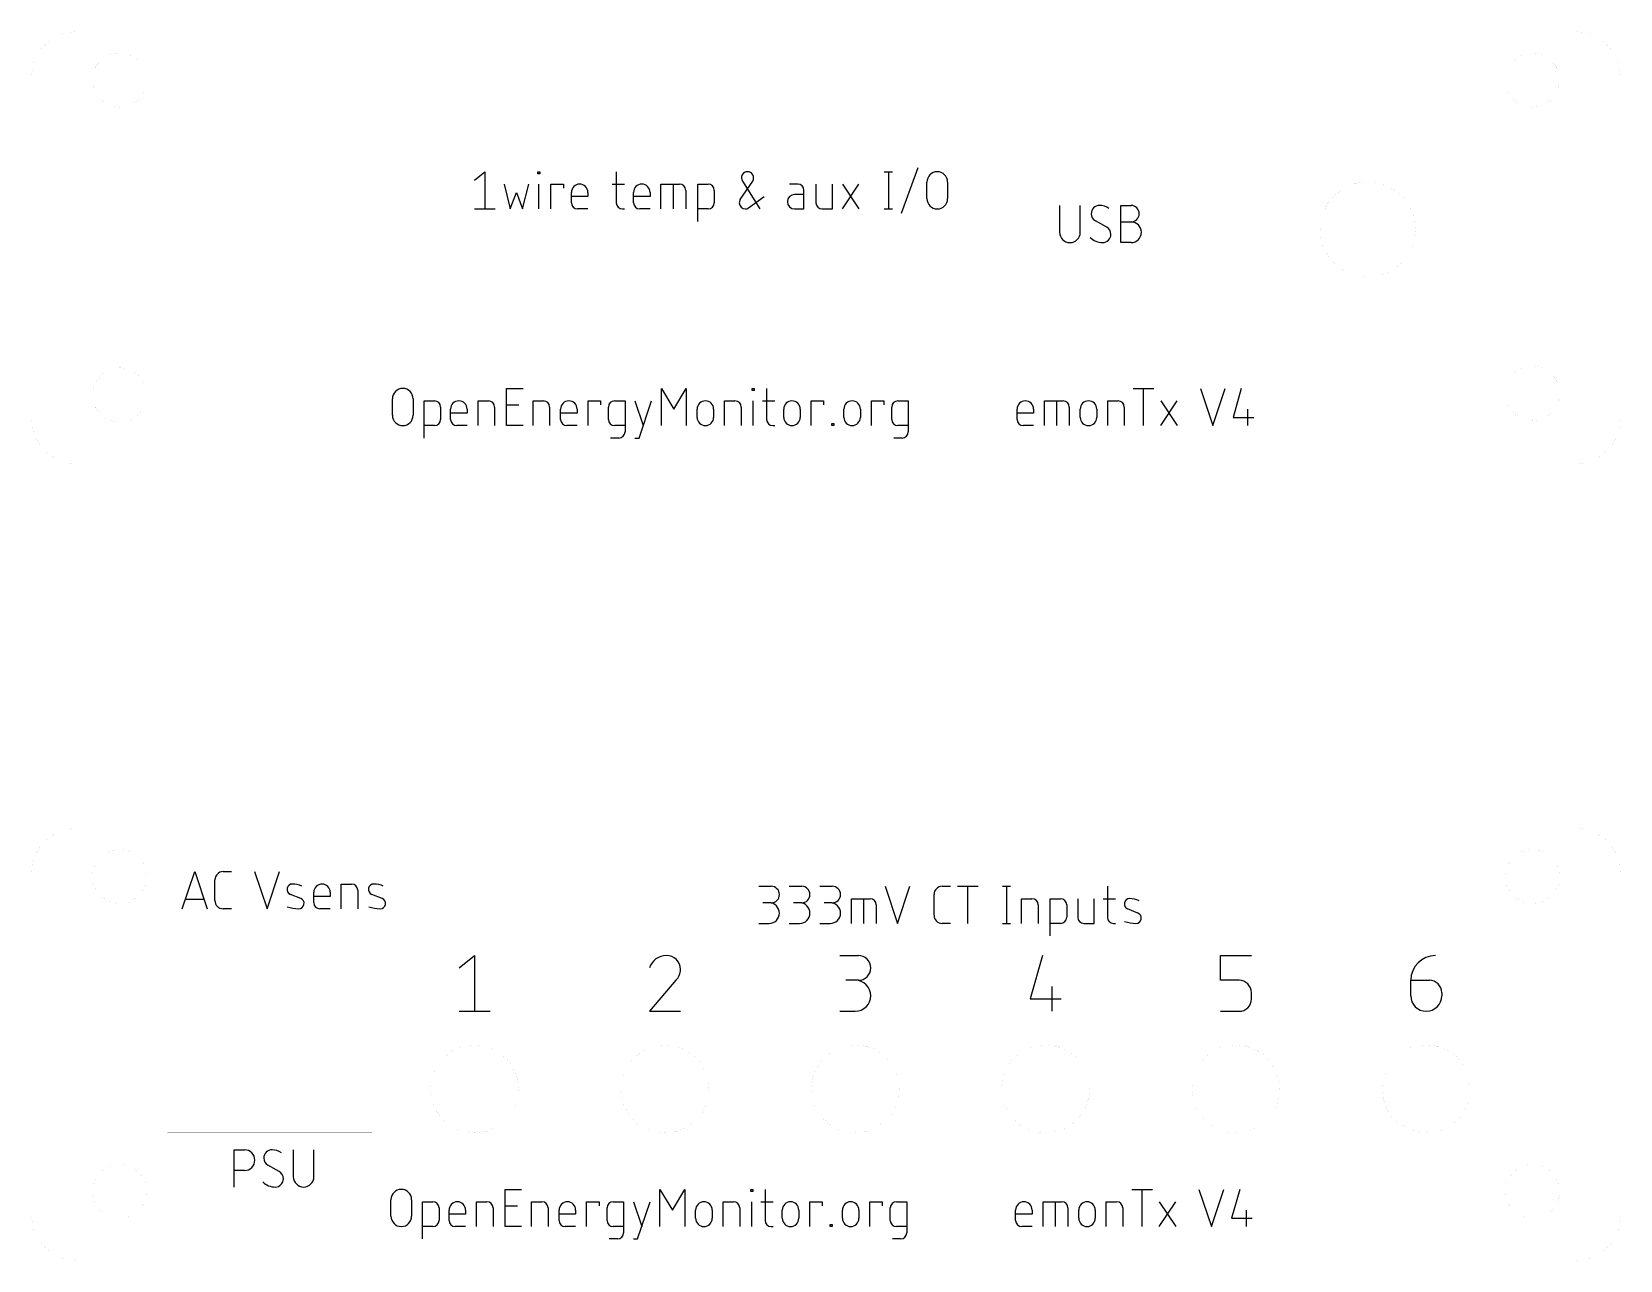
# Model space of a CAD drawing. Extents: x 0 to 109, y 0 to 84.
import ezdxf

# ---------------------------------------------------------------- set-up
doc = ezdxf.new("R2010")
doc.units = 0
doc.layers.add('20', color=31, linetype='CONTINUOUS')

msp = doc.modelspace()

# ---------------------------------------------------------------- linework, layer by layer
at = {"layer": '20'}
for p, q in [((30.2441, 73.7756), (30.9497, 74.34)), ((30.9497, 74.34), (30.9497, 71.8)), ((34.5677, 74.1989), (34.5677, 74.34)), ((34.5677, 74.34), (34.7088, 74.34)), ((34.7088, 74.1989), (34.5677, 74.1989)), ((34.7088, 74.34), (34.7088, 74.1989)), ((39.9274, 74.34), (39.9274, 72.2233)), ((58.2275, 74.34), (58.7919, 74.34)), ((58.5097, 74.34), (58.5097, 71.8)), ((59.4068, 71.5178), (60.5357, 74.6222)), ((32.2605, 73.4933), (32.6838, 71.8)), ((32.6838, 71.8), (33.1072, 72.9289)), ((33.1072, 72.9289), (33.5305, 71.8)), ((33.5305, 71.8), (33.9538, 73.4933)), ((34.6383, 71.8), (34.6383, 73.4933)), ((35.4645, 71.8), (35.4645, 73.4933)), ((35.4645, 73.4933), (36.3111, 73.4933)), ((36.3111, 73.4933), (36.3111, 73.2111)), ((36.8577, 72.2233), (36.8577, 72.9289)), ((37.9866, 72.9289), (37.9866, 72.6467)), ((39.6452, 73.4933), (40.4918, 73.4933)), ((41.103, 72.2233), (41.103, 72.9289)), ((42.2319, 72.9289), (42.2319, 72.6467)), ((42.9783, 71.8), (42.9783, 73.4933)), ((42.9783, 73.4933), (44.2483, 73.4933)), ((43.825, 71.8), (43.825, 73.4933)), ((44.6716, 73.07), (44.6716, 71.8)), ((45.4865, 70.9533), (45.4865, 73.4933)), ((45.4865, 73.4933), (46.1921, 73.4933)), ((46.6154, 73.07), (46.6154, 72.2233)), ((48.3979, 72.435), (49.2446, 73.705)), ((48.539, 73.705), (49.7385, 71.8)), ((52.3186, 73.4933), (51.7542, 73.4933)), ((52.742, 72.7878), (52.107, 72.7878)), ((52.742, 71.8), (52.742, 73.07)), ((53.5607, 73.4933), (53.5607, 72.2233)), ((54.6896, 71.8), (54.6896, 73.4933)), ((55.3702, 71.8), (56.4991, 73.4933)), ((55.3702, 73.4933), (56.4991, 71.8)), ((61.1447, 72.5056), (61.1447, 73.6344)), ((62.5559, 73.6344), (62.5559, 72.5056)), ((30.2441, 71.8), (31.6553, 71.8)), ((37.9866, 72.6467), (36.8577, 72.6467)), ((37.9866, 71.8), (37.281, 71.8)), ((40.3507, 71.8), (40.4918, 71.8)), ((42.2319, 72.6467), (41.103, 72.6467)), ((42.2319, 71.8), (41.5264, 71.8)), ((46.1921, 71.8), (45.4865, 71.8)), ((48.9624, 71.8706), (50.0207, 72.6467)), ((52.107, 71.8), (52.742, 71.8)), ((53.984, 71.8), (54.6896, 71.8)), ((58.2275, 71.8), (58.7919, 71.8)), ((70.2081, 72.04), (70.2081, 70.2056)), ((71.6192, 70.2056), (71.6192, 72.04)), ((74.3808, 69.5), (74.3808, 72.04)), ((74.3808, 72.04), (75.0864, 72.04)), ((73.4248, 70.5583), (72.6487, 70.9817)), ((74.3808, 70.9111), (75.0864, 70.9111)), ((75.0864, 69.5), (74.3808, 69.5)), ((24.6361, 57.7056), (24.6361, 58.8344)), ((26.0472, 58.8344), (26.0472, 57.7056)), ((26.7945, 56.1533), (26.7945, 58.6933)), ((26.7945, 58.6933), (27.5, 58.6933)), ((30.4841, 57), (30.4841, 58.6933)), ((30.4841, 58.6933), (31.1896, 58.6933)), ((32.4304, 57), (32.4304, 59.54)), ((32.4304, 59.54), (33.5592, 59.54)), ((34.2423, 57), (34.2423, 58.6933)), ((34.2423, 58.6933), (34.9478, 58.6933)), ((37.9991, 57), (37.9991, 58.6933)), ((37.9991, 58.6933), (38.8458, 58.6933)), ((38.8458, 58.6933), (38.8458, 58.4111)), ((39.8167, 58.6933), (40.5223, 58.6933)), ((40.5223, 58.6933), (40.5223, 56.5767)), ((41.2019, 58.6933), (41.7663, 57)), ((41.4841, 56.1533), (42.3308, 58.6933)), ((43.0075, 57), (43.0075, 59.54)), ((43.0075, 59.54), (43.8542, 58.1289)), ((43.8542, 58.1289), (44.7009, 59.54)), ((44.7009, 59.54), (44.7009, 57)), ((47.3263, 57), (47.3263, 58.6933)), ((47.3263, 58.6933), (48.0319, 58.6933)), ((49.2121, 59.3989), (49.2121, 59.54)), ((49.2121, 59.54), (49.3532, 59.54)), ((49.3532, 59.3989), (49.2121, 59.3989)), ((49.2827, 57), (49.2827, 58.6933)), ((49.3532, 59.54), (49.3532, 59.3989)), ((49.905, 58.6933), (50.7517, 58.6933)), ((50.1872, 59.54), (50.1872, 57.4233)), ((53.2407, 57), (53.2407, 58.6933)), ((53.2407, 58.6933), (54.0873, 58.6933)), ((54.0873, 58.6933), (54.0873, 58.4111)), ((57.3468, 57), (57.3468, 58.6933)), ((57.3468, 58.6933), (58.1935, 58.6933)), ((58.1935, 58.6933), (58.1935, 58.4111)), ((59.1644, 58.6933), (59.87, 58.6933)), ((59.87, 58.6933), (59.87, 56.5767)), ((69.1756, 57), (69.1756, 58.6933)), ((69.1756, 58.6933), (70.4456, 58.6933)), ((70.0223, 57), (70.0223, 58.6933)), ((73.4944, 57), (73.4944, 58.6933)), ((73.4944, 58.6933), (74.1999, 58.6933)), ((75.2324, 59.54), (76.6435, 59.54)), ((75.9379, 57), (75.9379, 59.54)), ((77.1134, 57), (78.2423, 58.6933)), ((77.1134, 58.6933), (78.2423, 57)), ((79.8238, 59.54), (80.6705, 57)), ((80.6705, 57), (81.5171, 59.54)), ((82.6172, 59.54), (82.0528, 57.5644)), ((27.9234, 58.27), (27.9234, 57.4233)), ((28.605, 57.4233), (28.605, 58.1289)), ((29.7339, 57.8467), (28.605, 57.8467)), ((29.7339, 58.1289), (29.7339, 57.8467)), ((31.613, 58.27), (31.613, 57)), ((32.4304, 58.4111), (33.277, 58.4111)), ((35.3712, 58.27), (35.3712, 57)), ((36.1214, 57.4233), (36.1214, 58.1289)), ((37.2503, 57.8467), (36.1214, 57.8467)), ((37.2503, 58.1289), (37.2503, 57.8467)), ((39.3934, 57.4233), (39.3934, 58.27)), ((45.4472, 57.5644), (45.4472, 58.1289)), ((46.5761, 58.1289), (46.5761, 57.5644)), ((48.4552, 58.27), (48.4552, 57)), ((51.3629, 57.5644), (51.3629, 58.1289)), ((52.4918, 58.1289), (52.4918, 57.5644)), ((55.469, 57.5644), (55.469, 58.1289)), ((56.5979, 58.1289), (56.5979, 57.5644)), ((58.7411, 57.4233), (58.7411, 58.27)), ((67.3004, 57.4233), (67.3004, 58.1289)), ((68.4292, 57.8467), (67.3004, 57.8467)), ((68.4292, 58.1289), (68.4292, 57.8467)), ((70.8689, 58.27), (70.8689, 57)), ((71.6153, 57.5644), (71.6153, 58.1289)), ((72.7442, 58.1289), (72.7442, 57.5644)), ((74.6233, 58.27), (74.6233, 57)), ((82.0528, 57.5644), (83.4639, 57.5644)), ((83.0406, 58.1289), (83.0406, 57)), ((27.5, 57), (26.7945, 57)), ((29.7339, 57), (29.0283, 57)), ((33.5592, 57), (32.4304, 57)), ((37.2503, 57), (36.5447, 57)), ((40.5223, 57), (39.8167, 57)), ((50.6105, 57), (50.7517, 57)), ((54.6406, 57), (54.6406, 57.1411)), ((54.6406, 57.1411), (54.7817, 57.1411)), ((54.7817, 57), (54.6406, 57)), ((54.7817, 57.1411), (54.7817, 57)), ((59.87, 57), (59.1644, 57)), ((68.4292, 57), (67.7237, 57)), ((40.099, 56.1533), (39.5345, 56.1533)), ((41.2019, 56.1533), (41.4841, 56.1533)), ((59.4466, 56.1533), (58.8822, 56.1533)), ((10.2803, 24), (11.127, 26.54)), ((11.127, 26.54), (11.9737, 24)), ((13.0742, 26.54), (13.6387, 26.54)), ((15.2216, 26.54), (16.0683, 24)), ((16.0683, 24), (16.915, 26.54)), ((12.5098, 24.5644), (12.5098, 25.9756)), ((18.3698, 24.7056), (17.6642, 24.9878)), ((19.262, 24.4233), (19.262, 25.1289)), ((20.3909, 25.1289), (20.3909, 24.8467)), ((21.1411, 24), (21.1411, 25.6933)), ((21.1411, 25.6933), (21.8467, 25.6933)), ((22.27, 25.27), (22.27, 24)), ((23.9374, 24.7056), (23.2319, 24.9878)), ((49.6568, 25.54), (50.5035, 25.54)), ((51.7447, 25.54), (52.5914, 25.54)), ((53.8326, 25.54), (54.6793, 25.54)), ((58.2848, 25.54), (59.1315, 23)), ((59.1315, 23), (59.9782, 25.54)), ((61.6278, 23.5644), (61.6278, 24.9756)), ((62.1923, 25.54), (62.7567, 25.54)), ((63.2281, 25.54), (64.6392, 25.54)), ((63.9336, 23), (63.9336, 25.54)), ((66.296, 25.54), (66.8605, 25.54)), ((66.5783, 25.54), (66.5783, 23)), ((73.4681, 25.54), (73.4681, 23.4233)), ((11.762, 24.635), (10.492, 24.635)), ((13.6387, 24), (13.0742, 24)), ((20.3909, 24.8467), (19.262, 24.8467)), ((20.3909, 24), (19.6854, 24)), ((50.5035, 24.4111), (49.9391, 24.4111)), ((52.5914, 24.4111), (52.0269, 24.4111)), ((54.6793, 24.4111), (54.1148, 24.4111)), ((55.9882, 23), (55.9882, 24.6933)), ((55.9882, 24.6933), (57.2582, 24.6933)), ((56.8348, 23), (56.8348, 24.6933)), ((57.6815, 24.27), (57.6815, 23)), ((67.6145, 23), (67.6145, 24.6933)), ((67.6145, 24.6933), (68.3201, 24.6933)), ((68.7434, 24.27), (68.7434, 23)), ((69.5622, 22.1533), (69.5622, 24.6933)), ((69.5622, 24.6933), (70.2677, 24.6933)), ((70.6911, 24.27), (70.6911, 23.4233)), ((71.4423, 24.6933), (71.4423, 23.4233)), ((72.5712, 23), (72.5712, 24.6933)), ((73.1858, 24.6933), (74.0325, 24.6933)), ((75.5609, 23.7056), (74.8554, 23.9878)), ((49.6568, 23), (50.3624, 23)), ((51.7447, 23), (52.4503, 23)), ((53.8326, 23), (54.5382, 23)), ((62.7567, 23), (62.1923, 23)), ((66.296, 23), (66.8605, 23)), ((70.2677, 23), (69.5622, 23)), ((71.8656, 23), (72.5712, 23)), ((73.8914, 23), (74.0325, 23)), ((29.1917, 19.9633), (30.25, 20.81)), ((30.25, 20.81), (30.25, 17)), ((55.1917, 20.81), (56.4617, 20.81)), ((69.0383, 20.81), (68.1917, 17.8467)), ((81.1917, 19.1167), (81.1917, 20.81)), ((81.1917, 20.81), (83.3083, 20.81)), ((43.9908, 19.1167), (42.1917, 17)), ((56.4617, 19.1167), (55.615, 19.1167)), ((69.6733, 18.6933), (69.6733, 17)), ((82.4617, 19.1167), (81.1917, 19.1167)), ((94.1917, 19.1167), (95.4617, 19.1167)), ((94.1917, 18.0583), (94.1917, 19.1167)), ((68.1917, 17.8467), (70.3083, 17.8467)), ((83.3083, 17.8467), (83.3083, 18.27)), ((96.3083, 18.27), (96.3083, 18.0583)), ((29.1917, 17), (31.3083, 17)), ((42.1917, 17), (44.3083, 17)), ((55.1917, 17), (56.25, 17)), ((81.1917, 17), (82.4617, 17)), ((13.8247, 5), (13.8247, 7.54)), ((13.8247, 7.54), (14.5302, 7.54)), ((17.8642, 7.54), (17.8642, 5.7056)), ((19.2753, 5.7056), (19.2753, 7.54)), ((14.5302, 6.1289), (13.8247, 6.1289)), ((16.9052, 6.0583), (16.1291, 6.4817)), ((32.3304, 2.3), (32.3304, 4.84)), ((32.3304, 4.84), (33.4592, 4.84)), ((42.9075, 2.3), (42.9075, 4.84)), ((42.9075, 4.84), (43.7542, 3.4289)), ((43.7542, 3.4289), (44.6009, 4.84)), ((44.6009, 4.84), (44.6009, 2.3)), ((49.1121, 4.6989), (49.1121, 4.84)), ((49.1121, 4.84), (49.2532, 4.84)), ((49.2532, 4.6989), (49.1121, 4.6989)), ((49.2532, 4.84), (49.2532, 4.6989)), ((50.0872, 4.84), (50.0872, 2.7233)), ((75.1324, 4.84), (76.5435, 4.84)), ((75.8379, 2.3), (75.8379, 4.84)), ((79.7238, 4.84), (80.5705, 2.3)), ((80.5705, 2.3), (81.4171, 4.84)), ((82.5172, 4.84), (81.9528, 2.8644)), ((24.5361, 3.0056), (24.5361, 4.1344)), ((25.9472, 4.1344), (25.9472, 3.0056)), ((26.6945, 1.4533), (26.6945, 3.9933)), ((26.6945, 3.9933), (27.4, 3.9933)), ((27.8234, 3.57), (27.8234, 2.7233)), ((28.505, 2.7233), (28.505, 3.4289)), ((29.6339, 3.4289), (29.6339, 3.1467)), ((30.3841, 2.3), (30.3841, 3.9933)), ((30.3841, 3.9933), (31.0896, 3.9933)), ((31.513, 3.57), (31.513, 2.3)), ((32.3304, 3.7111), (33.177, 3.7111)), ((34.1423, 2.3), (34.1423, 3.9933)), ((34.1423, 3.9933), (34.8478, 3.9933)), ((35.2712, 3.57), (35.2712, 2.3)), ((36.0214, 2.7233), (36.0214, 3.4289)), ((37.1502, 3.4289), (37.1502, 3.1467)), ((37.8991, 2.3), (37.8991, 3.9933)), ((37.8991, 3.9933), (38.7458, 3.9933)), ((38.7458, 3.9933), (38.7458, 3.7111)), ((39.2934, 2.7233), (39.2934, 3.57)), ((39.7167, 3.9933), (40.4223, 3.9933)), ((40.4223, 3.9933), (40.4223, 1.8767)), ((41.1019, 3.9933), (41.6663, 2.3)), ((41.3841, 1.4533), (42.2308, 3.9933)), ((45.3472, 2.8644), (45.3472, 3.4289)), ((46.4761, 3.4289), (46.4761, 2.8644)), ((47.2263, 2.3), (47.2263, 3.9933)), ((47.2263, 3.9933), (47.9319, 3.9933)), ((48.3552, 3.57), (48.3552, 2.3)), ((49.1827, 2.3), (49.1827, 3.9933)), ((49.805, 3.9933), (50.6517, 3.9933)), ((51.2629, 2.8644), (51.2629, 3.4289)), ((52.3918, 3.4289), (52.3918, 2.8644)), ((53.1407, 2.3), (53.1407, 3.9933)), ((53.1407, 3.9933), (53.9873, 3.9933)), ((53.9873, 3.9933), (53.9873, 3.7111)), ((55.369, 2.8644), (55.369, 3.4289)), ((56.4979, 3.4289), (56.4979, 2.8644)), ((57.2468, 2.3), (57.2468, 3.9933)), ((57.2468, 3.9933), (58.0935, 3.9933)), ((58.0935, 3.9933), (58.0935, 3.7111)), ((58.6411, 2.7233), (58.6411, 3.57)), ((59.0644, 3.9933), (59.77, 3.9933)), ((59.77, 3.9933), (59.77, 1.8767)), ((67.2004, 2.7233), (67.2004, 3.4289)), ((68.3292, 3.4289), (68.3292, 3.1467)), ((69.0756, 2.3), (69.0756, 3.9933)), ((69.0756, 3.9933), (70.3456, 3.9933)), ((69.9223, 2.3), (69.9223, 3.9933)), ((70.7689, 3.57), (70.7689, 2.3)), ((71.5153, 2.8644), (71.5153, 3.4289)), ((72.6442, 3.4289), (72.6442, 2.8644)), ((73.3944, 2.3), (73.3944, 3.9933)), ((73.3944, 3.9933), (74.0999, 3.9933)), ((74.5233, 3.57), (74.5233, 2.3)), ((77.0134, 2.3), (78.1423, 3.9933)), ((77.0134, 3.9933), (78.1423, 2.3)), ((82.9406, 3.4289), (82.9406, 2.3)), ((27.4, 2.3), (26.6945, 2.3)), ((29.6339, 3.1467), (28.505, 3.1467)), ((29.6339, 2.3), (28.9283, 2.3)), ((33.4592, 2.3), (32.3304, 2.3)), ((37.1502, 3.1467), (36.0214, 3.1467)), ((37.1502, 2.3), (36.4447, 2.3)), ((40.4223, 2.3), (39.7167, 2.3)), ((50.5105, 2.3), (50.6517, 2.3)), ((54.5406, 2.3), (54.5406, 2.4411)), ((54.5406, 2.4411), (54.6817, 2.4411)), ((54.6817, 2.3), (54.5406, 2.3)), ((54.6817, 2.4411), (54.6817, 2.3)), ((59.77, 2.3), (59.0644, 2.3)), ((68.3292, 3.1467), (67.2004, 3.1467)), ((68.3292, 2.3), (67.6237, 2.3)), ((81.9528, 2.8644), (83.3639, 2.8644)), ((39.999, 1.4533), (39.4345, 1.4533)), ((41.1019, 1.4533), (41.3841, 1.4533)), ((59.3466, 1.4533), (58.7822, 1.4533))]:
    msp.add_line(p, q, dxfattribs=at)
for points, const_width in [([(3, 83.9, 0.4142), (0, 80.9)], 0.001), ([(3, 83.9002, 1), (3, 83.8998)], 0.0005), ([(3, 83.8998, 1), (3, 83.9002)], 0.0005), ([(108.5, 80.9, 0.4142), (105.5, 83.9)], 0.001), ([(105.5, 83.9002, 1), (105.5, 83.8998)], 0.0005), ([(105.5, 83.8998, 1), (105.5, 83.9002)], 0.0005), ([(6, 78.75, 1), (6, 82.45, 1), (6, 78.75)], 0.001), ([(102.5, 78.75, 1), (102.5, 82.45, 1), (102.5, 78.75)], 0.001), ([(0.0003, 80.9, 1), (-0.0003, 80.9)], 0.0005), ([(-0.0003, 80.9, 1), (0.0003, 80.9)], 0.0005), ([(108.5002, 80.9, 1), (108.4998, 80.9)], 0.0005), ([(108.4998, 80.9, 1), (108.5002, 80.9)], 0.0005), ([(11.2502, 78.4, 1), (11.2498, 78.4)], 0.0005), ([(11.25, 78.4002, 1), (11.25, 78.3998)], 0.0005), ([(29.1503, 78.4, 1), (29.1498, 78.4)], 0.0005), ([(29.15, 78.3998, 1), (29.15, 78.4002)], 0.0005), ([(91.25, 67.15, 1), (91.25, 73.65, 1), (91.25, 67.15)], 0.001), ([(29.15, 70.5002, 1), (29.15, 70.4998)], 0.0005), ([(29.1498, 70.5, 1), (29.1503, 70.5)], 0.0005), ([(41.25, 70.5002, 1), (41.25, 70.4998)], 0.0005), ([(52.25, 70.4998, 1), (52.25, 70.5002)], 0.0005), ([(64.2502, 70.5, 1), (64.2498, 70.5)], 0.0005), ([(64.25, 70.4998, 1), (64.25, 70.5002)], 0.0005), ([(66.75, 68.5002, 1), (66.75, 68.4998)], 0.0005), ([(66.7502, 68.5, 1), (66.7498, 68.5)], 0.0005), ([(78.7502, 68.5, 1), (78.7498, 68.5)], 0.0005), ([(78.75, 68.4998, 1), (78.75, 68.5002)], 0.0005), ([(11.25, 63.0003, 1), (11.25, 62.9997)], 0.0005), ([(11.2498, 63, 1), (11.2502, 63)], 0.0005), ([(64.2498, 63, 1), (64.2502, 63)], 0.0005), ([(64.25, 62.9997, 1), (64.25, 63.0003)], 0.0005), ([(6, 57.25, 1), (6, 60.95, 1), (6, 57.25)], 0.001), ([(66.75, 61.5003, 1), (66.75, 61.4997)], 0.0005), ([(66.7498, 61.5, 1), (66.7502, 61.5)], 0.0005), ([(78.7498, 61.5, 1), (78.7502, 61.5)], 0.0005), ([(78.75, 61.4997, 1), (78.75, 61.5003)], 0.0005), ([(102.5, 57.35, 1), (102.5, 61.05, 1), (102.5, 57.35)], 0.001), ([(0.0003, 57.4, 1), (-0.0003, 57.4)], 0.0005), ([(0, 57.4, 0.4142), (3, 54.4)], 0.001), ([(-0.0003, 57.4, 1), (0.0003, 57.4)], 0.0005), ([(105.5, 54.4, 0.4142), (108.5, 57.4)], 0.001), ([(108.5002, 57.4, 1), (108.4998, 57.4)], 0.0005), ([(108.4998, 57.4, 1), (108.5002, 57.4)], 0.0005), ([(3, 54.4003, 1), (3, 54.3998)], 0.0005), ([(3, 54.3998, 1), (3, 54.4003)], 0.0005), ([(105.5, 54.4003, 1), (105.5, 54.3998)], 0.0005), ([(105.5, 54.3998, 1), (105.5, 54.4003)], 0.0005), ([(3, 29.5, 0.4142), (0, 26.5)], 0.001), ([(3, 29.5003, 1), (3, 29.4997)], 0.0005), ([(3, 29.4997, 1), (3, 29.5003)], 0.0005), ([(105.5, 29.5003, 1), (105.5, 29.4997)], 0.0005), ([(108.5, 26.5, 0.4142), (105.5, 29.5)], 0.001), ([(105.5, 29.4997, 1), (105.5, 29.5003)], 0.0005), ([(6, 24.35, 1), (6, 28.05, 1), (6, 24.35)], 0.001), ([(102.5, 24.35, 1), (102.5, 28.05, 1), (102.5, 24.35)], 0.001), ([(0.0003, 26.5, 1), (-0.0003, 26.5)], 0.0005), ([(-0.0003, 26.5, 1), (0.0003, 26.5)], 0.0005), ([(108.5002, 26.5, 1), (108.4998, 26.5)], 0.0005), ([(108.4998, 26.5, 1), (108.5002, 26.5)], 0.0005), ([(27, 24.0003, 1), (27, 23.9997)], 0.0005), ([(48, 23.9997, 1), (48, 24.0003)], 0.0005), ([(77.5, 23.5003, 1), (77.5, 23.4997)], 0.0005), ([(98.5, 23.4997, 1), (98.5, 23.5003)], 0.0005), ([(9.25, 22.7003, 1), (9.25, 22.6998)], 0.0005), ([(9.2502, 22.7, 1), (9.2498, 22.7)], 0.0005), ([(23.2503, 22.7, 1), (23.2497, 22.7)], 0.0005), ([(23.25, 22.6998, 1), (23.25, 22.7003)], 0.0005), ([(30.25, 8.7, 1), (30.25, 14.7, 1), (30.25, 8.7)], 0.001), ([(43.25, 8.7, 1), (43.25, 14.7, 1), (43.25, 8.7)], 0.001), ([(56.25, 8.7, 1), (56.25, 14.7, 1), (56.25, 8.7)], 0.001), ([(69.25, 8.7, 1), (69.25, 14.7, 1), (69.25, 8.7)], 0.001), ([(82.25, 8.7, 1), (82.25, 14.7, 1), (82.25, 8.7)], 0.001), ([(95.25, 8.7, 1), (95.25, 14.7, 1), (95.25, 8.7)], 0.001), ([(9.25, 8.7003, 1), (9.25, 8.6998)], 0.0005), ([(9.2498, 8.7, 1), (9.2502, 8.7)], 0.0005), ([(23.2497, 8.7, 1), (23.2503, 8.7)], 0.0005), ([(23.25, 8.6998, 1), (23.25, 8.7003)], 0.0005), ([(6, 2.85, 1), (6, 6.55, 1), (6, 2.85)], 0.001), ([(102.5, 2.85, 1), (102.5, 6.55, 1), (102.5, 2.85)], 0.001), ([(0.0003, 3, 1), (-0.0003, 3)], 0.0005), ([(0, 3, 0.4142), (3, 0)], 0.001), ([(-0.0003, 3, 1), (0.0003, 3)], 0.0005), ([(105.5, 0, 0.4142), (108.5, 3)], 0.001), ([(108.5002, 3, 1), (108.4998, 3)], 0.0005), ([(108.4998, 3, 1), (108.5002, 3)], 0.0005), ([(3, 0.0003, 1), (3, -0.0003)], 0.0005), ([(3, -0.0003, 1), (3, 0.0003)], 0.0005), ([(105.5, 0.0003, 1), (105.5, -0.0003)], 0.0005), ([(105.5, -0.0003, 1), (105.5, 0.0003)], 0.0005)]:
    msp.add_lwpolyline(points, format="xyb", dxfattribs=dict(at, const_width=const_width))
at = {"layer": '20', "const_width": 0.001}
for points in [[(105.5, 83.9), (3, 83.9)], [(0, 80.9), (0, 57.4)], [(108.5, 57.4), (108.5, 80.9)], [(11.25, 63), (11.25, 78.4)], [(11.25, 78.4), (29.15, 78.4)], [(29.15, 70.5), (29.15, 78.4)], [(29.15, 70.5), (64.25, 70.5)], [(52.25, 70.5), (41.25, 70.5)], [(64.25, 70.5), (64.25, 63)], [(66.75, 68.5), (78.75, 68.5)], [(66.75, 61.5), (66.75, 68.5)], [(78.75, 68.5), (78.75, 61.5)], [(11.25, 63), (64.25, 63)], [(66.75, 61.5), (78.75, 61.5)], [(3, 54.4), (105.5, 54.4)], [(105.5, 29.5), (3, 29.5)], [(0, 26.5), (0, 3)], [(108.5, 3), (108.5, 26.5)], [(48, 24), (27, 24)], [(98.5, 23.5), (77.5, 23.5)], [(23.25, 22.7), (9.25, 22.7)], [(9.25, 22.7), (9.25, 8.7)], [(23.25, 8.7), (23.25, 22.7)], [(9.25, 8.7), (23.25, 8.7)], [(3, 0), (105.5, 0)]]:
    msp.add_lwpolyline(points, dxfattribs=at)
at = {"layer": '20'}
for centre, radius, start, end in [((48.8918, 73.9245), 0.4155, 90, 211.8908), ((48.8918, 73.9245), 0.4155, 328.1092, 90), ((61.8503, 73.6344), 0.7056, 0, 180), ((37.4221, 72.9289), 0.5644, 0, 180), ((41.6675, 72.9289), 0.5644, 0, 180), ((44.2483, 73.07), 0.4233, 0, 90), ((46.1921, 73.07), 0.4233, 0.0004, 90), ((52.107, 72.2939), 0.4939, 90, 270), ((52.3186, 73.07), 0.4233, 0, 90), ((37.281, 72.2233), 0.4233, 180, 270), ((40.3507, 72.2233), 0.4233, 180, 270), ((41.5264, 72.2233), 0.4233, 180, 270), ((46.1921, 72.2233), 0.4233, 270, 0), ((48.6802, 72.2233), 0.3528, 143.1316, 180), ((48.7507, 72.2233), 0.4233, 180, 270), ((48.7507, 72.1528), 0.3528, 270, 306.8684), ((53.984, 72.2233), 0.4233, 180, 270), ((61.8503, 72.5056), 0.7056, 180, 0), ((72.931, 71.4756), 0.5644, 89.9997, 180), ((72.931, 70.9817), 1.0583, 53.1301, 89.9997), ((75.0864, 71.4756), 0.5644, 270, 90), ((72.9398, 71.4756), 0.5733, 179.9999, 239.4899), ((73.1338, 70.0644), 0.5733, 0, 59.4898), ((75.0864, 70.2056), 0.7056, 270, 90), ((70.9136, 70.2056), 0.7056, 180, 0), ((73.1426, 70.6924), 1.1924, 224.7606, 269.9999), ((73.1426, 70.0644), 0.5644, 270, 0), ((25.3417, 58.8344), 0.7056, 0, 180), ((27.5, 58.27), 0.4233, 0.0004, 90), ((29.1694, 58.1289), 0.5644, 0, 180), ((31.1896, 58.27), 0.4233, 0.0004, 90), ((34.9478, 58.27), 0.4233, 0.0004, 90), ((36.6858, 58.1289), 0.5644, 0, 180), ((39.8167, 58.27), 0.4233, 90, 180), ((46.0117, 58.1289), 0.5644, 0, 180), ((48.0319, 58.27), 0.4233, 0.0004, 90), ((51.9273, 58.1289), 0.5644, 0, 180), ((56.0335, 58.1289), 0.5644, 0, 180), ((59.1644, 58.27), 0.4233, 90, 180), ((67.8648, 58.1289), 0.5644, 0, 180), ((70.4456, 58.27), 0.4233, 0, 90), ((72.1797, 58.1289), 0.5644, 0, 180), ((74.1999, 58.27), 0.4233, 0.0004, 90), ((25.3417, 57.7056), 0.7056, 180, 0), ((46.0117, 57.5644), 0.5644, 180, 0), ((51.9273, 57.5644), 0.5644, 180, 0), ((56.0335, 57.5644), 0.5644, 180, 0), ((72.1797, 57.5644), 0.5644, 180, 0), ((27.5, 57.4233), 0.4233, 270, 0), ((29.0283, 57.4233), 0.4233, 180, 270), ((36.5447, 57.4233), 0.4233, 180, 270), ((39.8167, 57.4233), 0.4233, 180, 270), ((40.099, 56.5767), 0.4233, 270.0004, 360), ((50.6105, 57.4233), 0.4233, 180, 270), ((59.1644, 57.4233), 0.4233, 180, 270), ((59.4466, 56.5767), 0.4233, 270.0004, 360), ((67.7237, 57.4233), 0.4233, 180, 270), ((13.0743, 25.9756), 0.5644, 90.0003, 180), ((17.8001, 25.3275), 0.3659, 89.1818, 248.1987), ((17.7824, 24.091), 1.6025, 65.7609, 89.1817), ((19.8265, 25.1289), 0.5644, 0, 180), ((21.8467, 25.27), 0.4233, 0.0004, 90), ((23.3678, 25.3275), 0.3659, 89.1818, 248.1987), ((23.3501, 24.091), 1.6025, 65.7609, 89.1817), ((50.5035, 24.9756), 0.5644, 270, 90), ((52.5914, 24.9756), 0.5644, 270, 90), ((54.6793, 24.9756), 0.5644, 270, 90), ((62.1923, 24.9756), 0.5644, 90.0003, 180), ((13.0742, 24.5644), 0.5644, 180, 270), ((18.2628, 26.3929), 2.3931, 250.2088, 269.1818), ((18.2339, 24.3658), 0.3659, 269.1817, 68.1987), ((19.6854, 24.4233), 0.4233, 180, 270), ((23.8305, 26.3929), 2.3931, 250.2088, 269.1818), ((23.8016, 24.3658), 0.3659, 269.1817, 68.1987), ((50.3624, 23.7056), 0.7056, 270, 90), ((52.4503, 23.7056), 0.7056, 270, 90), ((54.5382, 23.7056), 0.7056, 270, 90), ((57.2582, 24.27), 0.4233, 0, 90), ((68.3201, 24.27), 0.4233, 0.0004, 90), ((70.2677, 24.27), 0.4233, 0.0004, 90), ((74.9913, 24.3275), 0.3659, 89.1818, 248.1987), ((74.9736, 23.091), 1.6025, 65.7609, 89.1817), ((62.1923, 23.5644), 0.5644, 180, 270), ((70.2677, 23.4233), 0.4233, 270, 0), ((71.8656, 23.4233), 0.4233, 180, 270), ((73.8914, 23.4233), 0.4233, 180, 270), ((75.454, 25.3929), 2.3931, 250.2088, 269.1818), ((75.425, 23.3658), 0.3659, 269.1817, 68.1987), ((43.3558, 19.5863), 1.2237, 90, 162.0549), ((43.3558, 19.8575), 0.9525, 0, 90), ((56.4617, 19.9633), 0.8467, 270, 90), ((95.885, 19.1167), 1.6933, 90.0001, 180), ((43.2853, 19.8575), 1.0231, 313.6027, 0), ((56.25, 18.0583), 1.0583, 270, 90), ((82.4617, 18.27), 0.8467, 0, 90), ((95.4617, 18.27), 0.8467, 0, 90), ((82.4617, 17.8467), 0.8467, 270, 0.0002), ((95.25, 18.0583), 1.0583, 180, 0), ((14.5302, 6.8344), 0.7056, 270, 90), ((16.4202, 6.9756), 0.5733, 179.9999, 239.4899), ((16.4114, 6.9756), 0.5644, 89.9997, 180), ((16.4114, 6.4817), 1.0583, 53.1301, 89.9997), ((16.623, 5.5644), 0.5644, 270, 0), ((16.6142, 5.5644), 0.5733, 0, 59.4898), ((18.5698, 5.7056), 0.7056, 180, 0), ((16.623, 6.1924), 1.1924, 224.7606, 269.9999), ((25.2417, 4.1344), 0.7056, 0, 180), ((27.4, 3.57), 0.4233, 0.0004, 90), ((29.0694, 3.4289), 0.5644, 0, 180), ((31.0896, 3.57), 0.4233, 0.0004, 90), ((34.8478, 3.57), 0.4233, 0.0004, 90), ((36.5858, 3.4289), 0.5644, 0, 180), ((39.7167, 3.57), 0.4233, 90, 180), ((45.9117, 3.4289), 0.5644, 0, 180), ((47.9319, 3.57), 0.4233, 0.0004, 90), ((51.8273, 3.4289), 0.5644, 0, 180), ((55.9335, 3.4289), 0.5644, 0, 180), ((59.0644, 3.57), 0.4233, 90, 180), ((67.7648, 3.4289), 0.5644, 0, 180), ((70.3456, 3.57), 0.4233, 0, 90), ((72.0797, 3.4289), 0.5644, 0, 180), ((74.0999, 3.57), 0.4233, 0.0004, 90), ((25.2417, 3.0056), 0.7056, 180, 0), ((27.4, 2.7233), 0.4233, 270, 0), ((28.9283, 2.7233), 0.4233, 180, 270), ((36.4447, 2.7233), 0.4233, 180, 270), ((39.7167, 2.7233), 0.4233, 180, 270), ((45.9117, 2.8644), 0.5644, 180, 0), ((50.5105, 2.7233), 0.4233, 180, 270), ((51.8273, 2.8644), 0.5644, 180, 0), ((55.9335, 2.8644), 0.5644, 180, 0), ((59.0644, 2.7233), 0.4233, 180, 270), ((67.6237, 2.7233), 0.4233, 180, 270), ((72.0797, 2.8644), 0.5644, 180, 0), ((39.999, 1.8767), 0.4233, 270.0004, 360), ((59.3466, 1.8767), 0.4233, 270.0004, 360)]:
    msp.add_arc(centre, radius, start, end, dxfattribs=at)

doc.saveas('drawing.dxf')
